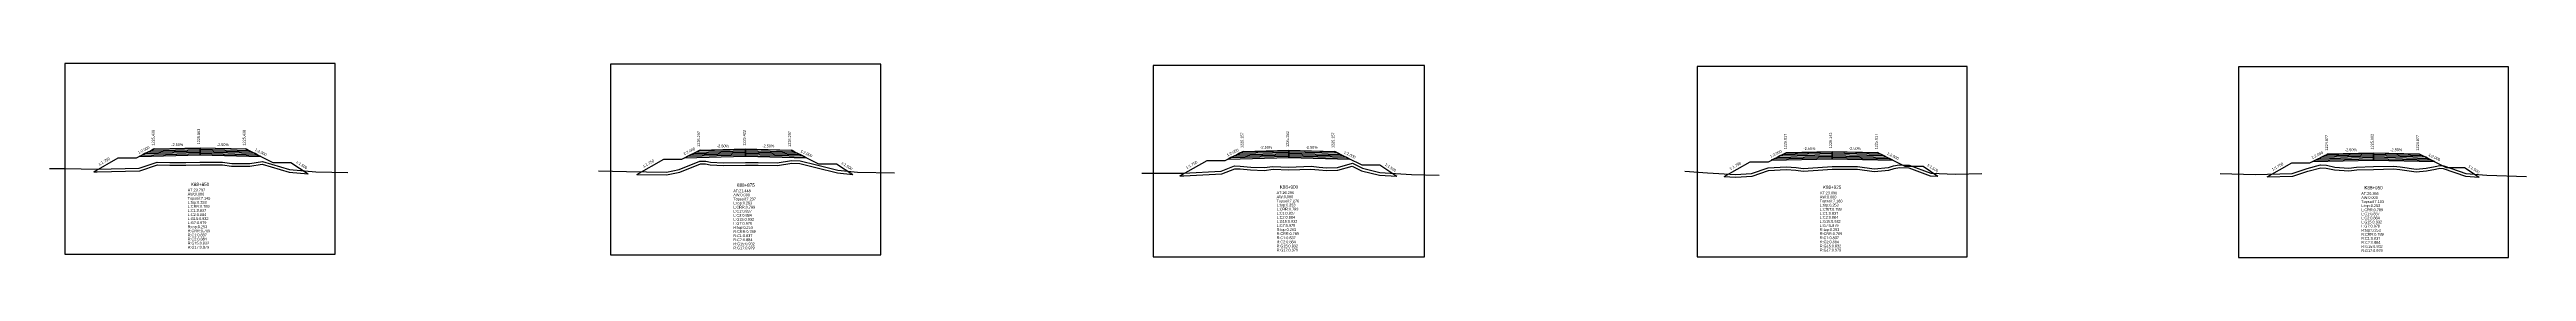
# Model space of a CAD drawing. Extents: x -7 to 78429, y 1189 to 1262.
# Drawn here: x 7949 to 8221.3, y 1213.5 to 1234.8 of the extents above; entities that cross this region are included whole.
import ezdxf
from ezdxf.enums import TextEntityAlignment as Align

# ---------------------------------------------------------------- set-up
doc = ezdxf.new("R2010")
doc.units = 0

msp = doc.modelspace()

# ---------------------------------------------------------------- linework, layer by layer
at = {"layer": 'A4_BORDER', "color": 7}
for points in [[(7950.66, 1213.838), (7980.36, 1213.838), (7980.36, 1234.838), (7950.66, 1234.838), (7950.66, 1213.838)], [(8010.637, 1213.756), (8040.337, 1213.756), (8040.337, 1234.756), (8010.637, 1234.756), (8010.637, 1213.756)], [(8070.302, 1213.518), (8100.13, 1213.518), (8100.13, 1234.608), (8070.302, 1234.608), (8070.302, 1213.518)], [(8130.079, 1213.526), (8159.779, 1213.526), (8159.779, 1234.526), (8130.079, 1234.526), (8130.079, 1213.526)], [(8189.601, 1213.462), (8219.301, 1213.462), (8219.301, 1234.462), (8189.601, 1234.462), (8189.601, 1213.462)]]:
    msp.add_lwpolyline(points, dxfattribs=at)
at = {"layer": 'CLEAR_GROUND', "color": 8}
for points in [[(7953.83, 1222.906), (7954.212, 1222.898), (7958.878, 1223), (7960.83, 1223.66), (7962.206, 1223.629), (7963.948, 1223.636), (7965.509, 1223.654), (7967.969, 1223.672), (7968.983, 1223.521), (7970.996, 1223.525), (7972.351, 1223.736), (7975.297, 1222.871), (7977.385, 1222.688)], [(8013.53, 1222.607), (8016.801, 1222.574), (8018.273, 1222.858), (8020.519, 1223.775), (8021.092, 1223.78), (8021.576, 1223.677), (8023.069, 1223.589), (8025.479, 1223.643), (8026.855, 1223.622), (8028.98, 1223.581), (8030.554, 1223.841), (8031.459, 1223.809), (8033.194, 1223.393), (8035.581, 1222.779), (8037.274, 1222.606)], [(8073.23, 1222.451), (8073.649, 1222.452), (8077.84, 1222.668), (8079.276, 1223.247), (8079.849, 1223.224), (8081.004, 1223.128), (8082.508, 1223.064), (8083.474, 1223.188), (8085.213, 1223.118), (8087.638, 1223.21), (8088.497, 1223.131), (8089.346, 1223.03), (8090.599, 1223.07), (8092.157, 1223.52), (8093.198, 1223.006), (8095.165, 1222.54), (8097.092, 1222.406)], [(8133.058, 1222.376), (8134.303, 1222.297), (8136.138, 1222.435), (8137.949, 1223.038), (8139.882, 1223.156), (8140.95, 1223.097), (8141.749, 1222.974), (8143.384, 1223.095), (8144.949, 1223.191), (8147.709, 1223.193), (8149.541, 1222.937), (8151.18, 1223.076), (8151.742, 1223.282), (8152.332, 1223.362), (8153.357, 1223.349), (8155.714, 1222.46), (8156.568, 1222.425)], [(8192.758, 1222.338), (8195.571, 1222.424), (8197.226, 1222.992), (8198.637, 1223.357), (8199.245, 1223.322), (8200.139, 1223.105), (8201.73, 1223.003), (8202.6, 1223.111), (8204.452, 1223.172), (8206.632, 1223.223), (8207.33, 1223.164), (8209.128, 1222.886), (8210.275, 1223.011), (8211.262, 1223.209), (8211.735, 1223.29), (8212.114, 1223.265), (8214.549, 1222.421), (8216.048, 1222.312)]]:
    msp.add_lwpolyline(points, dxfattribs=at)
at = {"layer": 'DESIGN_ROAD_TRIMMED', "color": 1}
for points in [[(7953.83, 1222.906), (7956.51, 1224.438), (7958.51, 1224.438), (7960.51, 1225.438), (7960.51, 1225.438), (7960.405, 1225.385), (7960.405, 1225.385), (7960.089, 1225.227), (7960.089, 1225.227), (7959.774, 1225.07), (7959.774, 1225.07), (7959.458, 1224.912), (7959.458, 1224.912), (7959.142, 1224.754), (7959.142, 1224.754), (7958.826, 1224.596), (7965.51, 1224.763), (7965.51, 1224.913), (7965.51, 1224.913), (7965.51, 1225.063), (7965.51, 1225.063), (7965.51, 1225.213), (7965.51, 1225.213), (7965.51, 1225.363), (7965.51, 1225.363), (7965.51, 1225.513), (7965.51, 1225.513), (7965.51, 1225.563), (7965.51, 1225.563), (7965.51, 1225.563), (7965.51, 1225.563), (7965.51, 1225.563), (7965.51, 1225.513), (7965.51, 1225.513), (7965.51, 1225.363), (7965.51, 1225.363), (7965.51, 1225.213), (7965.51, 1225.213), (7965.51, 1225.063), (7965.51, 1225.063), (7965.51, 1224.913), (7965.51, 1224.913), (7965.51, 1224.763), (7972.195, 1224.596), (7971.879, 1224.754), (7971.879, 1224.754), (7971.563, 1224.912), (7971.563, 1224.912), (7971.247, 1225.07), (7971.247, 1225.07), (7970.931, 1225.227), (7970.931, 1225.227), (7970.616, 1225.385), (7970.616, 1225.385), (7970.51, 1225.438), (7970.51, 1225.438), (7973.51, 1223.938), (7975.51, 1223.938), (7977.385, 1222.688)], [(8013.53, 1222.607), (8016.487, 1224.297), (8018.487, 1224.297), (8020.487, 1225.297), (8020.487, 1225.297), (8020.382, 1225.244), (8020.382, 1225.244), (8020.066, 1225.086), (8020.066, 1225.086), (8019.75, 1224.929), (8019.75, 1224.929), (8019.435, 1224.771), (8019.435, 1224.771), (8019.119, 1224.613), (8019.119, 1224.613), (8018.803, 1224.455), (8025.487, 1224.622), (8025.487, 1224.772), (8025.487, 1224.772), (8025.487, 1224.922), (8025.487, 1224.922), (8025.487, 1225.072), (8025.487, 1225.072), (8025.487, 1225.222), (8025.487, 1225.222), (8025.487, 1225.372), (8025.487, 1225.372), (8025.487, 1225.422), (8025.487, 1225.422), (8025.487, 1225.422), (8025.487, 1225.422), (8025.487, 1225.422), (8025.487, 1225.372), (8025.487, 1225.372), (8025.487, 1225.222), (8025.487, 1225.222), (8025.487, 1225.072), (8025.487, 1225.072), (8025.487, 1224.922), (8025.487, 1224.922), (8025.487, 1224.772), (8025.487, 1224.772), (8025.487, 1224.622), (8032.171, 1224.455), (8031.856, 1224.613), (8031.856, 1224.613), (8031.54, 1224.771), (8031.54, 1224.771), (8031.224, 1224.929), (8031.224, 1224.929), (8030.908, 1225.086), (8030.908, 1225.086), (8030.592, 1225.244), (8030.592, 1225.244), (8030.487, 1225.297), (8030.487, 1225.297), (8033.487, 1223.797), (8035.487, 1223.797), (8037.274, 1222.606)], [(8073.23, 1222.451), (8076.216, 1224.157), (8078.216, 1224.157), (8080.216, 1225.157), (8080.216, 1225.157), (8080.11, 1225.104), (8080.11, 1225.104), (8079.795, 1224.946), (8079.795, 1224.946), (8079.479, 1224.789), (8079.479, 1224.789), (8079.163, 1224.631), (8079.163, 1224.631), (8078.847, 1224.473), (8078.847, 1224.473), (8078.531, 1224.315), (8085.216, 1224.482), (8085.216, 1224.632), (8085.216, 1224.632), (8085.216, 1224.782), (8085.216, 1224.782), (8085.216, 1224.932), (8085.216, 1224.932), (8085.216, 1225.082), (8085.216, 1225.082), (8085.216, 1225.232), (8085.216, 1225.232), (8085.216, 1225.282), (8085.216, 1225.282), (8085.216, 1225.282), (8085.216, 1225.282), (8085.216, 1225.282), (8085.216, 1225.232), (8085.216, 1225.232), (8085.216, 1225.082), (8085.216, 1225.082), (8085.216, 1224.932), (8085.216, 1224.932), (8085.216, 1224.782), (8085.216, 1224.782), (8085.216, 1224.632), (8085.216, 1224.632), (8085.216, 1224.482), (8091.9, 1224.315), (8091.584, 1224.473), (8091.584, 1224.473), (8091.268, 1224.631), (8091.268, 1224.631), (8090.953, 1224.789), (8090.953, 1224.789), (8090.637, 1224.946), (8090.637, 1224.946), (8090.321, 1225.104), (8090.321, 1225.104), (8090.216, 1225.157), (8090.216, 1225.157), (8093.216, 1223.657), (8095.216, 1223.657), (8097.092, 1222.406)], [(8133.058, 1222.376), (8135.929, 1224.017), (8137.929, 1224.017), (8139.929, 1225.017), (8139.929, 1225.017), (8139.824, 1224.964), (8139.824, 1224.964), (8139.508, 1224.806), (8139.508, 1224.806), (8139.192, 1224.649), (8139.192, 1224.649), (8138.877, 1224.491), (8138.877, 1224.491), (8138.561, 1224.333), (8138.561, 1224.333), (8138.245, 1224.175), (8144.929, 1224.342), (8144.929, 1224.492), (8144.929, 1224.492), (8144.929, 1224.642), (8144.929, 1224.642), (8144.929, 1224.792), (8144.929, 1224.792), (8144.929, 1224.942), (8144.929, 1224.942), (8144.929, 1225.092), (8144.929, 1225.092), (8144.929, 1225.142), (8144.929, 1225.142), (8144.929, 1225.142), (8144.929, 1225.142), (8144.929, 1225.142), (8144.929, 1225.092), (8144.929, 1225.092), (8144.929, 1224.942), (8144.929, 1224.942), (8144.929, 1224.792), (8144.929, 1224.792), (8144.929, 1224.642), (8144.929, 1224.642), (8144.929, 1224.492), (8144.929, 1224.492), (8144.929, 1224.342), (8151.613, 1224.175), (8151.298, 1224.333), (8151.298, 1224.333), (8150.982, 1224.491), (8150.982, 1224.491), (8150.666, 1224.649), (8150.666, 1224.649), (8150.35, 1224.806), (8150.35, 1224.806), (8150.034, 1224.964), (8150.034, 1224.964), (8149.929, 1225.017), (8149.929, 1225.017), (8152.929, 1223.517), (8154.929, 1223.517), (8156.568, 1222.425)], [(8192.758, 1222.338), (8195.451, 1223.877), (8197.451, 1223.877), (8199.451, 1224.877), (8199.451, 1224.877), (8199.345, 1224.824), (8199.345, 1224.824), (8199.03, 1224.666), (8199.03, 1224.666), (8198.714, 1224.509), (8198.714, 1224.509), (8198.398, 1224.351), (8198.398, 1224.351), (8198.082, 1224.193), (8198.082, 1224.193), (8197.767, 1224.035), (8204.451, 1224.202), (8204.451, 1224.352), (8204.451, 1224.352), (8204.451, 1224.502), (8204.451, 1224.502), (8204.451, 1224.652), (8204.451, 1224.652), (8204.451, 1224.802), (8204.451, 1224.802), (8204.451, 1224.952), (8204.451, 1224.952), (8204.451, 1225.002), (8204.451, 1225.002), (8204.451, 1225.002), (8204.451, 1225.002), (8204.451, 1225.002), (8204.451, 1224.952), (8204.451, 1224.952), (8204.451, 1224.802), (8204.451, 1224.802), (8204.451, 1224.652), (8204.451, 1224.652), (8204.451, 1224.502), (8204.451, 1224.502), (8204.451, 1224.352), (8204.451, 1224.352), (8204.451, 1224.202), (8211.135, 1224.035), (8210.819, 1224.193), (8210.819, 1224.193), (8210.503, 1224.351), (8210.503, 1224.351), (8210.188, 1224.509), (8210.188, 1224.509), (8209.872, 1224.666), (8209.872, 1224.666), (8209.556, 1224.824), (8209.556, 1224.824), (8209.451, 1224.877), (8209.451, 1224.877), (8212.451, 1223.377), (8214.451, 1223.377), (8216.048, 1222.312)]]:
    msp.add_lwpolyline(points, dxfattribs=at)
at = {"layer": 'FINISHED_ROAD', "color": 2}
for points in [[(7956.51, 1224.438), (7958.51, 1224.438), (7960.51, 1225.438), (7960.51, 1225.438), (7965.51, 1225.563), (7970.51, 1225.438), (7970.51, 1225.438), (7973.51, 1223.938), (7975.51, 1223.938)], [(8016.487, 1224.297), (8018.487, 1224.297), (8020.487, 1225.297), (8020.487, 1225.297), (8025.487, 1225.422), (8030.487, 1225.297), (8030.487, 1225.297), (8033.487, 1223.797), (8035.487, 1223.797)], [(8076.216, 1224.157), (8078.216, 1224.157), (8080.216, 1225.157), (8080.216, 1225.157), (8085.216, 1225.282), (8090.216, 1225.157), (8090.216, 1225.157), (8093.216, 1223.657), (8095.216, 1223.657)], [(8135.929, 1224.017), (8137.929, 1224.017), (8139.929, 1225.017), (8139.929, 1225.017), (8144.929, 1225.142), (8149.929, 1225.017), (8149.929, 1225.017), (8152.929, 1223.517), (8154.929, 1223.517)], [(8195.451, 1223.877), (8197.451, 1223.877), (8199.451, 1224.877), (8199.451, 1224.877), (8204.451, 1225.002), (8209.451, 1224.877), (8209.451, 1224.877), (8212.451, 1223.377), (8214.451, 1223.377)]]:
    msp.add_lwpolyline(points, dxfattribs=at)
at = {"layer": 'LAYER_0', "color": 4}
for points in [[(7960.51, 1225.438), (7960.405, 1225.385), (7965.51, 1225.513), (7965.51, 1225.563)], [(8020.487, 1225.297), (8020.382, 1225.244), (8025.487, 1225.372), (8025.487, 1225.422)], [(8080.216, 1225.157), (8080.11, 1225.104), (8085.216, 1225.232), (8085.216, 1225.282)], [(8139.929, 1225.017), (8139.824, 1224.964), (8144.929, 1225.092), (8144.929, 1225.142)], [(8199.451, 1224.877), (8199.345, 1224.824), (8204.451, 1224.952), (8204.451, 1225.002)]]:
    msp.add_lwpolyline(points, dxfattribs=at)
at = {"layer": 'LAYER_1', "color": 4}
for points in [[(7960.405, 1225.385), (7960.089, 1225.227), (7965.51, 1225.363), (7965.51, 1225.513)], [(8020.382, 1225.244), (8020.066, 1225.086), (8025.487, 1225.222), (8025.487, 1225.372)], [(8080.11, 1225.104), (8079.795, 1224.946), (8085.216, 1225.082), (8085.216, 1225.232)], [(8139.824, 1224.964), (8139.508, 1224.806), (8144.929, 1224.942), (8144.929, 1225.092)], [(8199.345, 1224.824), (8199.03, 1224.666), (8204.451, 1224.802), (8204.451, 1224.952)]]:
    msp.add_lwpolyline(points, dxfattribs=at)
at = {"layer": 'LAYER_10', "color": 6}
for points in [[(7971.563, 1224.912), (7971.879, 1224.754), (7965.51, 1224.913), (7965.51, 1225.063)], [(8031.54, 1224.771), (8031.856, 1224.613), (8025.487, 1224.772), (8025.487, 1224.922)], [(8091.268, 1224.631), (8091.584, 1224.473), (8085.216, 1224.632), (8085.216, 1224.782)], [(8150.982, 1224.491), (8151.298, 1224.333), (8144.929, 1224.492), (8144.929, 1224.642)], [(8210.503, 1224.351), (8210.819, 1224.193), (8204.451, 1224.352), (8204.451, 1224.502)]]:
    msp.add_lwpolyline(points, dxfattribs=at)
at = {"layer": 'LAYER_11', "color": 6}
for points in [[(7971.879, 1224.754), (7972.195, 1224.596), (7965.51, 1224.763), (7965.51, 1224.913)], [(8031.856, 1224.613), (8032.171, 1224.455), (8025.487, 1224.622), (8025.487, 1224.772)], [(8091.584, 1224.473), (8091.9, 1224.315), (8085.216, 1224.482), (8085.216, 1224.632)], [(8151.298, 1224.333), (8151.613, 1224.175), (8144.929, 1224.342), (8144.929, 1224.492)], [(8210.819, 1224.193), (8211.135, 1224.035), (8204.451, 1224.202), (8204.451, 1224.352)]]:
    msp.add_lwpolyline(points, dxfattribs=at)
at = {"layer": 'LAYER_2', "color": 4}
for points in [[(7960.089, 1225.227), (7959.774, 1225.07), (7965.51, 1225.213), (7965.51, 1225.363)], [(8020.066, 1225.086), (8019.75, 1224.929), (8025.487, 1225.072), (8025.487, 1225.222)], [(8079.795, 1224.946), (8079.479, 1224.789), (8085.216, 1224.932), (8085.216, 1225.082)], [(8139.508, 1224.806), (8139.192, 1224.649), (8144.929, 1224.792), (8144.929, 1224.942)], [(8199.03, 1224.666), (8198.714, 1224.509), (8204.451, 1224.652), (8204.451, 1224.802)]]:
    msp.add_lwpolyline(points, dxfattribs=at)
at = {"layer": 'LAYER_3', "color": 4}
for points in [[(7959.774, 1225.07), (7959.458, 1224.912), (7965.51, 1225.063), (7965.51, 1225.213)], [(8019.75, 1224.929), (8019.435, 1224.771), (8025.487, 1224.922), (8025.487, 1225.072)], [(8079.479, 1224.789), (8079.163, 1224.631), (8085.216, 1224.782), (8085.216, 1224.932)], [(8139.192, 1224.649), (8138.877, 1224.491), (8144.929, 1224.642), (8144.929, 1224.792)], [(8198.714, 1224.509), (8198.398, 1224.351), (8204.451, 1224.502), (8204.451, 1224.652)]]:
    msp.add_lwpolyline(points, dxfattribs=at)
at = {"layer": 'LAYER_4', "color": 4}
for points in [[(7959.458, 1224.912), (7959.142, 1224.754), (7965.51, 1224.913), (7965.51, 1225.063)], [(8019.435, 1224.771), (8019.119, 1224.613), (8025.487, 1224.772), (8025.487, 1224.922)], [(8079.163, 1224.631), (8078.847, 1224.473), (8085.216, 1224.632), (8085.216, 1224.782)], [(8138.877, 1224.491), (8138.561, 1224.333), (8144.929, 1224.492), (8144.929, 1224.642)], [(8198.398, 1224.351), (8198.082, 1224.193), (8204.451, 1224.352), (8204.451, 1224.502)]]:
    msp.add_lwpolyline(points, dxfattribs=at)
at = {"layer": 'LAYER_5', "color": 4}
for points in [[(7959.142, 1224.754), (7958.826, 1224.596), (7965.51, 1224.763), (7965.51, 1224.913)], [(8019.119, 1224.613), (8018.803, 1224.455), (8025.487, 1224.622), (8025.487, 1224.772)], [(8078.847, 1224.473), (8078.531, 1224.315), (8085.216, 1224.482), (8085.216, 1224.632)], [(8138.561, 1224.333), (8138.245, 1224.175), (8144.929, 1224.342), (8144.929, 1224.492)], [(8198.082, 1224.193), (8197.767, 1224.035), (8204.451, 1224.202), (8204.451, 1224.352)]]:
    msp.add_lwpolyline(points, dxfattribs=at)
at = {"layer": 'LAYER_6', "color": 6}
for points in [[(7970.51, 1225.438), (7970.616, 1225.385), (7965.51, 1225.513), (7965.51, 1225.563)], [(8030.487, 1225.297), (8030.592, 1225.244), (8025.487, 1225.372), (8025.487, 1225.422)], [(8090.216, 1225.157), (8090.321, 1225.104), (8085.216, 1225.232), (8085.216, 1225.282)], [(8149.929, 1225.017), (8150.034, 1224.964), (8144.929, 1225.092), (8144.929, 1225.142)], [(8209.451, 1224.877), (8209.556, 1224.824), (8204.451, 1224.952), (8204.451, 1225.002)]]:
    msp.add_lwpolyline(points, dxfattribs=at)
at = {"layer": 'LAYER_7', "color": 6}
for points in [[(7970.616, 1225.385), (7970.931, 1225.227), (7965.51, 1225.363), (7965.51, 1225.513)], [(8030.592, 1225.244), (8030.908, 1225.086), (8025.487, 1225.222), (8025.487, 1225.372)], [(8090.321, 1225.104), (8090.637, 1224.946), (8085.216, 1225.082), (8085.216, 1225.232)], [(8150.034, 1224.964), (8150.35, 1224.806), (8144.929, 1224.942), (8144.929, 1225.092)], [(8209.556, 1224.824), (8209.872, 1224.666), (8204.451, 1224.802), (8204.451, 1224.952)]]:
    msp.add_lwpolyline(points, dxfattribs=at)
at = {"layer": 'LAYER_8', "color": 6}
for points in [[(7970.931, 1225.227), (7971.247, 1225.07), (7965.51, 1225.213), (7965.51, 1225.363)], [(8030.908, 1225.086), (8031.224, 1224.929), (8025.487, 1225.072), (8025.487, 1225.222)], [(8090.637, 1224.946), (8090.953, 1224.789), (8085.216, 1224.932), (8085.216, 1225.082)], [(8150.35, 1224.806), (8150.666, 1224.649), (8144.929, 1224.792), (8144.929, 1224.942)], [(8209.872, 1224.666), (8210.188, 1224.509), (8204.451, 1224.652), (8204.451, 1224.802)]]:
    msp.add_lwpolyline(points, dxfattribs=at)
at = {"layer": 'LAYER_9', "color": 6}
for points in [[(7971.247, 1225.07), (7971.563, 1224.912), (7965.51, 1225.063), (7965.51, 1225.213)], [(8031.224, 1224.929), (8031.54, 1224.771), (8025.487, 1224.922), (8025.487, 1225.072)], [(8090.953, 1224.789), (8091.268, 1224.631), (8085.216, 1224.782), (8085.216, 1224.932)], [(8150.666, 1224.649), (8150.982, 1224.491), (8144.929, 1224.642), (8144.929, 1224.792)], [(8210.188, 1224.509), (8210.503, 1224.351), (8204.451, 1224.502), (8204.451, 1224.652)]]:
    msp.add_lwpolyline(points, dxfattribs=at)
at = {"layer": 'NATURAL_GROUND', "color": 3}
for points in [[(7948.967, 1223.259), (7950.684, 1223.276), (7954.212, 1223.198), (7958.825, 1223.299), (7960.784, 1223.961), (7962.208, 1223.929), (7963.945, 1223.936), (7965.506, 1223.954), (7967.99, 1223.972), (7969.005, 1223.821), (7970.972, 1223.825), (7972.371, 1224.043), (7975.353, 1223.167), (7978.248, 1222.914), (7981.757, 1222.84)], [(8009.317, 1223.024), (8012.376, 1222.919), (8016.774, 1222.874), (8018.187, 1223.147), (8020.459, 1224.074), (8021.122, 1224.08), (8021.616, 1223.975), (8023.074, 1223.889), (8025.478, 1223.943), (8026.86, 1223.922), (8028.958, 1223.881), (8030.534, 1224.142), (8031.499, 1224.108), (8033.266, 1223.684), (8035.634, 1223.075), (8037.774, 1222.856), (8041.847, 1222.778)], [(8069.061, 1222.74), (8073.641, 1222.752), (8077.775, 1222.965), (8079.224, 1223.549), (8079.868, 1223.523), (8081.023, 1223.427), (8082.495, 1223.365), (8083.461, 1223.489), (8085.214, 1223.418), (8087.647, 1223.511), (8088.529, 1223.429), (8089.359, 1223.331), (8090.552, 1223.369), (8092.186, 1223.84), (8093.301, 1223.29), (8095.211, 1222.838), (8098.708, 1222.594), (8101.737, 1222.55)], [(8128.734, 1222.99), (8131.237, 1222.792), (8134.301, 1222.598), (8136.078, 1222.731), (8137.891, 1223.335), (8139.881, 1223.456), (8140.981, 1223.396), (8141.761, 1223.276), (8143.364, 1223.394), (8144.939, 1223.491), (8147.729, 1223.493), (8149.549, 1223.239), (8151.114, 1223.372), (8151.669, 1223.575), (8152.313, 1223.662), (8153.413, 1223.648), (8155.774, 1222.758), (8158.506, 1222.644), (8161.379, 1222.717)], [(8187.602, 1222.712), (8191.431, 1222.598), (8195.517, 1222.722), (8197.14, 1223.28), (8198.608, 1223.659), (8199.29, 1223.62), (8200.185, 1223.403), (8201.721, 1223.304), (8202.577, 1223.41), (8204.444, 1223.472), (8206.641, 1223.523), (8207.366, 1223.462), (8209.135, 1223.189), (8210.229, 1223.308), (8211.207, 1223.504), (8211.72, 1223.592), (8212.174, 1223.562), (8214.61, 1222.717), (8216.917, 1222.55), (8221.26, 1222.401)]]:
    msp.add_lwpolyline(points, dxfattribs=at)
at = {"layer": 'STRUCTURE_LEFT', "color": 4}
for points in [[(7960.51, 1225.438), (7960.405, 1225.385), (7960.405, 1225.385), (7960.089, 1225.227), (7960.089, 1225.227), (7959.774, 1225.07), (7959.774, 1225.07), (7959.458, 1224.912), (7959.458, 1224.912), (7959.142, 1224.754), (7959.142, 1224.754), (7958.826, 1224.596), (7965.51, 1224.763), (7965.51, 1224.913), (7965.51, 1224.913), (7965.51, 1225.063), (7965.51, 1225.063), (7965.51, 1225.213), (7965.51, 1225.213), (7965.51, 1225.363), (7965.51, 1225.363), (7965.51, 1225.513), (7965.51, 1225.513), (7965.51, 1225.563), (7965.51, 1225.563)], [(8020.487, 1225.297), (8020.382, 1225.244), (8020.382, 1225.244), (8020.066, 1225.086), (8020.066, 1225.086), (8019.75, 1224.929), (8019.75, 1224.929), (8019.435, 1224.771), (8019.435, 1224.771), (8019.119, 1224.613), (8019.119, 1224.613), (8018.803, 1224.455), (8025.487, 1224.622), (8025.487, 1224.772), (8025.487, 1224.772), (8025.487, 1224.922), (8025.487, 1224.922), (8025.487, 1225.072), (8025.487, 1225.072), (8025.487, 1225.222), (8025.487, 1225.222), (8025.487, 1225.372), (8025.487, 1225.372), (8025.487, 1225.422), (8025.487, 1225.422)], [(8080.216, 1225.157), (8080.11, 1225.104), (8080.11, 1225.104), (8079.795, 1224.946), (8079.795, 1224.946), (8079.479, 1224.789), (8079.479, 1224.789), (8079.163, 1224.631), (8079.163, 1224.631), (8078.847, 1224.473), (8078.847, 1224.473), (8078.531, 1224.315), (8085.216, 1224.482), (8085.216, 1224.632), (8085.216, 1224.632), (8085.216, 1224.782), (8085.216, 1224.782), (8085.216, 1224.932), (8085.216, 1224.932), (8085.216, 1225.082), (8085.216, 1225.082), (8085.216, 1225.232), (8085.216, 1225.232), (8085.216, 1225.282), (8085.216, 1225.282)], [(8139.929, 1225.017), (8139.824, 1224.964), (8139.824, 1224.964), (8139.508, 1224.806), (8139.508, 1224.806), (8139.192, 1224.649), (8139.192, 1224.649), (8138.877, 1224.491), (8138.877, 1224.491), (8138.561, 1224.333), (8138.561, 1224.333), (8138.245, 1224.175), (8144.929, 1224.342), (8144.929, 1224.492), (8144.929, 1224.492), (8144.929, 1224.642), (8144.929, 1224.642), (8144.929, 1224.792), (8144.929, 1224.792), (8144.929, 1224.942), (8144.929, 1224.942), (8144.929, 1225.092), (8144.929, 1225.092), (8144.929, 1225.142), (8144.929, 1225.142)], [(8199.451, 1224.877), (8199.345, 1224.824), (8199.345, 1224.824), (8199.03, 1224.666), (8199.03, 1224.666), (8198.714, 1224.509), (8198.714, 1224.509), (8198.398, 1224.351), (8198.398, 1224.351), (8198.082, 1224.193), (8198.082, 1224.193), (8197.767, 1224.035), (8204.451, 1224.202), (8204.451, 1224.352), (8204.451, 1224.352), (8204.451, 1224.502), (8204.451, 1224.502), (8204.451, 1224.652), (8204.451, 1224.652), (8204.451, 1224.802), (8204.451, 1224.802), (8204.451, 1224.952), (8204.451, 1224.952), (8204.451, 1225.002), (8204.451, 1225.002)]]:
    msp.add_lwpolyline(points, dxfattribs=at)
at = {"layer": 'STRUCTURE_RIGHT', "color": 6}
for points in [[(7965.51, 1225.563), (7965.51, 1225.563), (7965.51, 1225.513), (7965.51, 1225.513), (7965.51, 1225.363), (7965.51, 1225.363), (7965.51, 1225.213), (7965.51, 1225.213), (7965.51, 1225.063), (7965.51, 1225.063), (7965.51, 1224.913), (7965.51, 1224.913), (7965.51, 1224.763), (7972.195, 1224.596), (7971.879, 1224.754), (7971.879, 1224.754), (7971.563, 1224.912), (7971.563, 1224.912), (7971.247, 1225.07), (7971.247, 1225.07), (7970.931, 1225.227), (7970.931, 1225.227), (7970.616, 1225.385), (7970.616, 1225.385), (7970.51, 1225.438)], [(8025.487, 1225.422), (8025.487, 1225.422), (8025.487, 1225.372), (8025.487, 1225.372), (8025.487, 1225.222), (8025.487, 1225.222), (8025.487, 1225.072), (8025.487, 1225.072), (8025.487, 1224.922), (8025.487, 1224.922), (8025.487, 1224.772), (8025.487, 1224.772), (8025.487, 1224.622), (8032.171, 1224.455), (8031.856, 1224.613), (8031.856, 1224.613), (8031.54, 1224.771), (8031.54, 1224.771), (8031.224, 1224.929), (8031.224, 1224.929), (8030.908, 1225.086), (8030.908, 1225.086), (8030.592, 1225.244), (8030.592, 1225.244), (8030.487, 1225.297)], [(8085.216, 1225.282), (8085.216, 1225.282), (8085.216, 1225.232), (8085.216, 1225.232), (8085.216, 1225.082), (8085.216, 1225.082), (8085.216, 1224.932), (8085.216, 1224.932), (8085.216, 1224.782), (8085.216, 1224.782), (8085.216, 1224.632), (8085.216, 1224.632), (8085.216, 1224.482), (8091.9, 1224.315), (8091.584, 1224.473), (8091.584, 1224.473), (8091.268, 1224.631), (8091.268, 1224.631), (8090.953, 1224.789), (8090.953, 1224.789), (8090.637, 1224.946), (8090.637, 1224.946), (8090.321, 1225.104), (8090.321, 1225.104), (8090.216, 1225.157)], [(8144.929, 1225.142), (8144.929, 1225.142), (8144.929, 1225.092), (8144.929, 1225.092), (8144.929, 1224.942), (8144.929, 1224.942), (8144.929, 1224.792), (8144.929, 1224.792), (8144.929, 1224.642), (8144.929, 1224.642), (8144.929, 1224.492), (8144.929, 1224.492), (8144.929, 1224.342), (8151.613, 1224.175), (8151.298, 1224.333), (8151.298, 1224.333), (8150.982, 1224.491), (8150.982, 1224.491), (8150.666, 1224.649), (8150.666, 1224.649), (8150.35, 1224.806), (8150.35, 1224.806), (8150.034, 1224.964), (8150.034, 1224.964), (8149.929, 1225.017)], [(8204.451, 1225.002), (8204.451, 1225.002), (8204.451, 1224.952), (8204.451, 1224.952), (8204.451, 1224.802), (8204.451, 1224.802), (8204.451, 1224.652), (8204.451, 1224.652), (8204.451, 1224.502), (8204.451, 1224.502), (8204.451, 1224.352), (8204.451, 1224.352), (8204.451, 1224.202), (8211.135, 1224.035), (8210.819, 1224.193), (8210.819, 1224.193), (8210.503, 1224.351), (8210.503, 1224.351), (8210.188, 1224.509), (8210.188, 1224.509), (8209.872, 1224.666), (8209.872, 1224.666), (8209.556, 1224.824), (8209.556, 1224.824), (8209.451, 1224.877)]]:
    msp.add_lwpolyline(points, dxfattribs=at)

# ---------------------------------------------------------------- texts
at = {"layer": 'INFO_TEXT'}
for s, p in [('AT:23.797', (7964.16, 1220.738)), ('AW:0.000', (7964.16, 1220.288)), ('Topsoil:7.148', (7964.16, 1219.838)), ('AT:21.448', (8024.137, 1220.656)), ('AW:0.000', (8024.137, 1220.206)), ('Topsoil:7.237', (8024.137, 1219.756)), ('AT:26.295', (8083.86, 1220.448)), ('AW:0.000', (8083.86, 1219.996)), ('AT:23.090', (8143.579, 1220.426)), ('AW:0.000', (8143.579, 1219.976)), ('AT:20.365', (8203.101, 1220.362)), ('AW:0.000', (8203.101, 1219.912)), ('L:top:0.253', (7964.16, 1219.388)), ('L:CRR:0.789', (7964.16, 1218.938)), ('L:C1:0.837', (7964.16, 1218.488)), ('L:C2:0.884', (7964.16, 1218.038)), ('L:G15:0.932', (7964.16, 1217.588)), ('L:G7:0.979', (7964.16, 1217.138)), ('L:top:0.253', (8024.137, 1219.306)), ('L:CRR:0.789', (8024.137, 1218.856)), ('L:C1:0.837', (8024.137, 1218.406)), ('L:C2:0.884', (8024.137, 1217.956)), ('L:G15:0.932', (8024.137, 1217.506)), ('L:G7:0.979', (8024.137, 1217.056)), ('Topsoil:7.276', (8083.86, 1219.544)), ('L:top:0.253', (8083.86, 1219.092)), ('L:CRR:0.789', (8083.86, 1218.64)), ('L:C1:0.837', (8083.86, 1218.188)), ('L:C2:0.884', (8083.86, 1217.736)), ('L:G15:0.932', (8083.86, 1217.284)), ('Topsoil:7.160', (8143.579, 1219.526)), ('L:top:0.253', (8143.579, 1219.076)), ('L:CRR:0.789', (8143.579, 1218.626)), ('L:C1:0.837', (8143.579, 1218.176)), ('L:C2:0.884', (8143.579, 1217.726)), ('L:G15:0.932', (8143.579, 1217.276)), ('Topsoil:7.103', (8203.101, 1219.462)), ('L:top:0.253', (8203.101, 1219.012)), ('L:CRR:0.789', (8203.101, 1218.562)), ('L:C1:0.837', (8203.101, 1218.112)), ('L:C2:0.884', (8203.101, 1217.662)), ('L:G15:0.932', (8203.101, 1217.212)), ('R:top:0.253', (7964.16, 1216.688)), ('R:CRR:0.789', (7964.16, 1216.238)), ('R:C1:0.837', (7964.16, 1215.788)), ('R:C2:0.884', (7964.16, 1215.338)), ('R:G15:0.932', (7964.16, 1214.888)), ('R:G17:0.979', (7964.16, 1214.438)), ('R:top:0.253', (8024.137, 1216.606)), ('R:CRR:0.789', (8024.137, 1216.156)), ('R:C1:0.837', (8024.137, 1215.706)), ('R:C2:0.884', (8024.137, 1215.256)), ('R:G15:0.932', (8024.137, 1214.806)), ('R:G17:0.979', (8024.137, 1214.356)), ('L:G7:0.979', (8083.86, 1216.832)), ('R:top:0.253', (8083.86, 1216.38)), ('R:CRR:0.789', (8083.86, 1215.928)), ('R:C1:0.837', (8083.86, 1215.476)), ('R:C2:0.884', (8083.86, 1215.024)), ('R:G15:0.932', (8083.86, 1214.572)), ('L:G7:0.979', (8143.579, 1216.826)), ('R:top:0.253', (8143.579, 1216.376)), ('R:CRR:0.789', (8143.579, 1215.926)), ('R:C1:0.837', (8143.579, 1215.476)), ('R:C2:0.884', (8143.579, 1215.026)), ('R:G15:0.932', (8143.579, 1214.576)), ('R:G17:0.979', (8143.579, 1214.126)), ('L:G7:0.979', (8203.101, 1216.762)), ('R:top:0.253', (8203.101, 1216.312)), ('R:CRR:0.789', (8203.101, 1215.862)), ('R:C1:0.837', (8203.101, 1215.412)), ('R:C2:0.884', (8203.101, 1214.962)), ('R:G15:0.932', (8203.101, 1214.512)), ('R:G17:0.979', (8083.86, 1214.121)), ('R:G17:0.979', (8203.101, 1214.062))]:
    msp.add_text(s, height=0.3, dxfattribs=at).set_placement(p)
at = {"layer": 'LEFT_TEXT_H'}
for s, height, p in [('1225.438', 0.3, (7960.51, 1225.798)), ('1225.297', 0.3, (8020.487, 1225.657)), ('1225.157', 0.301, (8080.216, 1225.519)), ('1225.017', 0.3, (8139.929, 1225.377)), ('1224.877', 0.3, (8199.451, 1225.237))]:
    msp.add_text(s, height=height, rotation=90, dxfattribs=at).set_placement(p)
at = {"layer": 'POINT_TEXT_H'}
for s, height, p in [('1225.563', 0.3, (7965.51, 1225.923)), ('1225.422', 0.3, (8025.487, 1225.782)), ('1225.282', 0.301, (8085.216, 1225.644)), ('1225.142', 0.3, (8144.929, 1225.502)), ('1225.002', 0.3, (8204.451, 1225.362))]:
    msp.add_text(s, height=height, rotation=90, dxfattribs=at).set_placement(p)
at = {"layer": 'RIGHT_TEXT_H'}
for s, height, p in [('1225.438', 0.3, (7970.51, 1225.798)), ('1225.297', 0.3, (8030.487, 1225.657)), ('1225.157', 0.301, (8090.216, 1225.519)), ('1225.017', 0.3, (8149.929, 1225.377)), ('1224.877', 0.3, (8209.451, 1225.237))]:
    msp.add_text(s, height=height, rotation=90, dxfattribs=at).set_placement(p)
at = {"layer": 'SLOPE_left'}
for s, height, rotation, p in [('1:2.000', 0.3, 26.565, (7959.43, 1225.099)), ('1:2.000', 0.3, 26.565, (8019.407, 1224.958)), ('1:2.000', 0.301, 26.565, (8079.135, 1224.819)), ('1:1.750', 0.3, 29.745, (7955.081, 1223.828)), ('1:1.750', 0.3, 29.745, (8014.919, 1223.608)), ('1:1.750', 0.301, 29.745, (8074.633, 1223.461)), ('1:1.750', 0.3, 29.745, (8134.404, 1223.353)), ('1:2.000', 0.3, 26.565, (8138.849, 1224.678)), ('1:1.750', 0.3, 29.745, (8194.015, 1223.264)), ('1:2.000', 0.3, 26.565, (8198.37, 1224.538))]:
    msp.add_text(s, height=height, rotation=rotation, dxfattribs=at).set_placement(p, align=Align.BOTTOM_CENTER)
at = {"layer": 'SLOPE_right'}
for s, height, rotation, p in [('1:2.000', 0.3, -26.565, (7972.091, 1224.849)), ('1:1.500', 0.3, -33.69, (7976.547, 1223.463)), ('1:2.000', 0.3, -26.565, (8032.068, 1224.708)), ('1:1.500', 0.3, -33.69, (8036.481, 1223.351)), ('1:2.000', 0.301, -26.565, (8091.797, 1224.569)), ('1:1.500', 0.301, -33.69, (8096.254, 1223.182)), ('1:2.000', 0.3, -26.565, (8151.51, 1224.428)), ('1:1.500', 0.3, -33.69, (8155.848, 1223.121)), ('1:2.000', 0.3, -26.565, (8211.031, 1224.288)), ('1:1.500', 0.3, -33.69, (8215.349, 1222.994))]:
    msp.add_text(s, height=height, rotation=rotation, dxfattribs=at).set_placement(p, align=Align.BOTTOM_CENTER)
at = {"layer": 'SLOPE_TEXT'}
for height, p in [(0.3, (7963.01, 1225.741)), (0.3, (7968.01, 1225.741)), (0.3, (8022.987, 1225.6)), (0.3, (8027.987, 1225.6)), (0.301, (8082.716, 1225.461)), (0.301, (8087.716, 1225.461)), (0.3, (8142.429, 1225.32)), (0.3, (8147.429, 1225.32)), (0.3, (8201.951, 1225.179)), (0.3, (8206.951, 1225.179))]:
    msp.add_text('-2.50%', height=height, dxfattribs=at).set_placement(p, align=Align.CENTER)
at = {"layer": 'STATION_TITLE'}
for s, height, p in [('K88+850', 0.36, (7965.51, 1221.338)), ('K88+875', 0.36, (8025.487, 1221.256)), ('K88+900', 0.362, (8085.216, 1221.05)), ('K88+925', 0.36, (8144.929, 1221.026)), ('K88+950', 0.36, (8204.451, 1220.962))]:
    msp.add_text(s, height=height, dxfattribs=at).set_placement(p, align=Align.CENTER)

doc.saveas('drawing.dxf')
